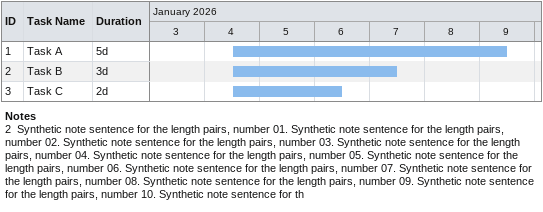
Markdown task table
| ID | Task | Duration | Start | Finish |
|---|---|---|---|---|
| 1 | Task A | 5d | 2026-01-04 | 2026-01-09 |
| 2 | Task B | 3d | 2026-01-04 | 2026-01-07 |
| 3 | Task C | 2d | 2026-01-04 | 2026-01-06 |

Notes
- 2: Synthetic note sentence for the length pairs, number 01. Synthetic note sentence for the length pairs, number 02. Synthetic note sentence for the length pairs, number 03. Synthetic note sentence for the length pairs, number 04. Synthetic note sentence for the length pairs, number 05. Synthetic note sentence for the length pairs, number 06. Synthetic note sentence for the length pairs, number 07. Synthetic note sentence for the length pairs, number 08. Synthetic note sentence for the length pairs, number 09. Synthetic note sentence for the length pairs, number 10. Synthetic note sentence for th
